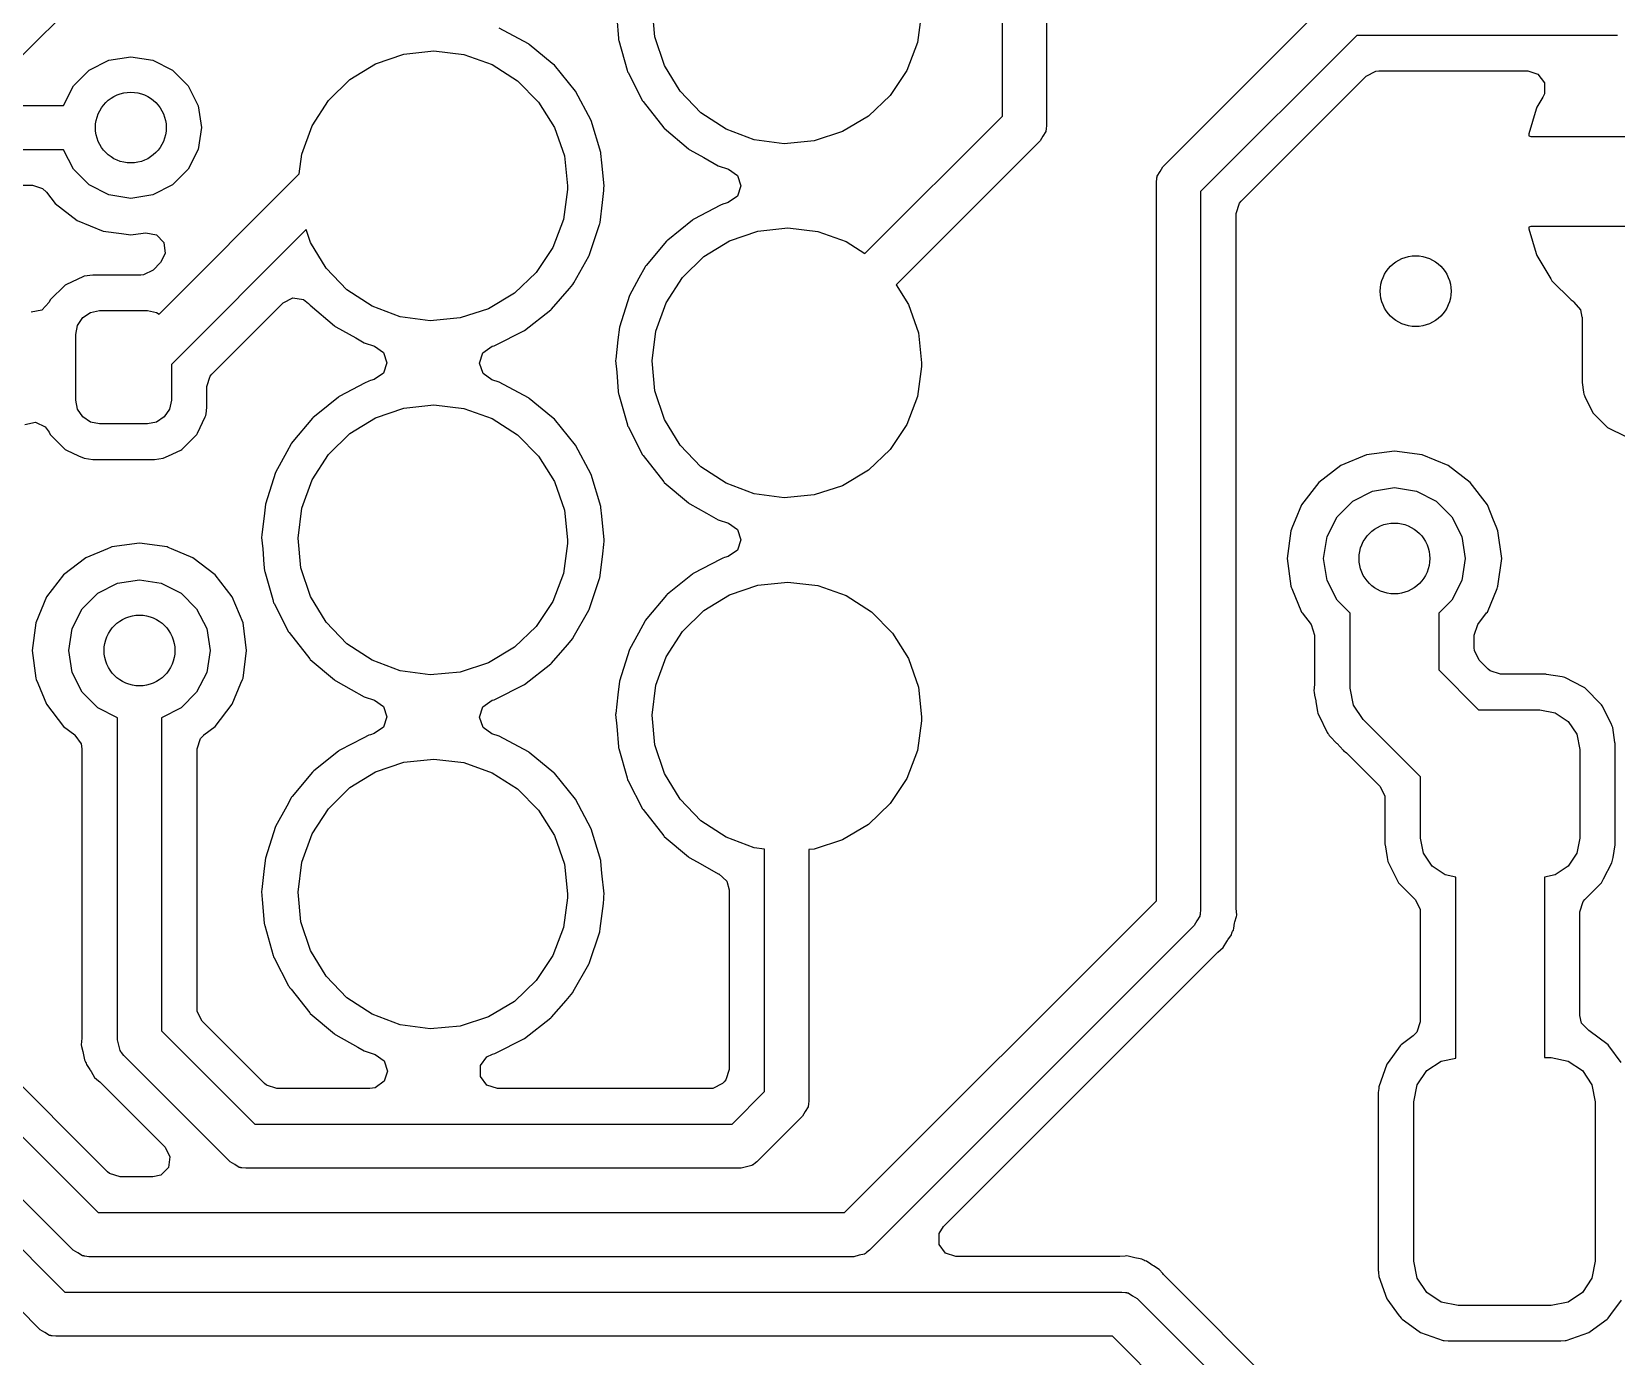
# Model space of a CAD drawing. Extents: x -27 to 355, y -108 to 35.
# Drawn here: x 321.99 to 330.94, y 18.01 to 25.5 of the extents above; entities that cross this region are included whole.
import ezdxf

# ---------------------------------------------------------------- set-up
doc = ezdxf.new("R2010")
doc.units = 0
doc.layers.add('BLACK', color=7, linetype='CONTINUOUS')

msp = doc.modelspace()

# ---------------------------------------------------------------- linework, layer by layer
at = {"layer": 'BLACK', "linetype": 'CONTINUOUS'}
for p, q in [((327.725, 28.4), (327.725, 24.9675)), ((327.475, 25.0193), (327.475, 28.3482)), ((322.889, 26.3126), (321.892, 25.3153)), ((325.512, 25.4666), (325.496, 25.6356)), ((328.381, 24.7333), (329.337, 25.6884)), ((324.798, 25.4268), (324.632, 25.5166)), ((325.296, 25.5745), (325.306, 25.4575)), ((327.019, 25.6037), (326.996, 25.4355)), ((324.802, 25.4237), (324.798, 25.4268)), ((325.306, 25.4575), (325.306, 25.4504)), ((325.306, 25.4504), (325.308, 25.4458)), ((325.308, 25.4458), (325.308, 25.4458)), ((325.308, 25.4458), (325.355, 25.279)), ((325.566, 25.3054), (325.512, 25.4666)), ((326.996, 25.4355), (326.935, 25.2767)), ((329.477, 25.475), (328.595, 24.5931)), ((330.95, 25.475), (329.477, 25.475)), ((322.427, 25.3345), (322.551, 25.3541)), ((322.551, 25.3541), (322.675, 25.3345)), ((323.933, 25.3145), (324.094, 25.3692)), ((324.094, 25.3692), (324.263, 25.387)), ((324.263, 25.387), (324.432, 25.3669)), ((324.432, 25.3669), (324.592, 25.3099)), ((324.932, 25.316), (324.802, 25.4237)), ((324.802, 25.4237), (324.802, 25.4237)), ((322.227, 25.1892), (322.316, 25.2777)), ((322.316, 25.2777), (322.427, 25.3345)), ((322.675, 25.3345), (322.786, 25.2777)), ((322.786, 25.2777), (322.875, 25.1892)), ((323.788, 25.2255), (323.933, 25.3145)), ((324.592, 25.3099), (324.735, 25.2189)), ((324.944, 25.3065), (324.932, 25.316)), ((325.063, 25.1602), (324.944, 25.3065)), ((325.355, 25.279), (325.358, 25.269)), ((325.358, 25.269), (325.36, 25.2647)), ((325.36, 25.2647), (325.442, 25.1054)), ((325.654, 25.1601), (325.566, 25.3054)), ((326.935, 25.2767), (326.841, 25.1352)), ((329.531, 25.2455), (329.585, 25.2733)), ((329.585, 25.2733), (329.601, 25.2745)), ((329.601, 25.2745), (330.443, 25.2745)), ((330.443, 25.2745), (330.501, 25.2556)), ((330.501, 25.2556), (330.537, 25.2061)), ((322.171, 25.0791), (322.227, 25.1892)), ((322.875, 25.1892), (322.931, 25.0777)), ((323.667, 25.1066), (323.788, 25.2255)), ((324.735, 25.2189), (324.855, 25.0983)), ((325.152, 24.9936), (325.063, 25.1602)), ((325.772, 25.0379), (325.654, 25.1601)), ((328.824, 24.5391), (329.531, 25.2455)), ((330.537, 25.2061), (330.537, 25.1449)), ((314.462, 25.0791), (322.171, 25.0791)), ((322.931, 25.0777), (322.951, 24.9541)), ((323.575, 24.9638), (323.667, 25.1066)), ((324.855, 25.0983), (324.945, 24.9542)), ((325.442, 25.1054), (325.442, 25.1054)), ((325.442, 25.1054), (325.445, 25.1011)), ((325.445, 25.1011), (325.562, 24.9532)), ((326.841, 25.1352), (326.718, 25.018)), ((330.494, 25.0688), (330.49, 25.0574)), ((330.528, 25.1251), (330.494, 25.0688)), ((330.537, 25.1449), (330.528, 25.1251)), ((325.206, 24.8129), (325.152, 24.9936)), ((325.914, 24.9448), (325.772, 25.0379)), ((326.718, 25.018), (326.572, 24.9311)), ((326.698, 24.2423), (327.475, 25.0193)), ((330.49, 25.0574), (330.449, 24.9191)), ((322.951, 24.9541), (322.931, 24.8305)), ((323.517, 24.8042), (323.575, 24.9638)), ((324.945, 24.9542), (325.001, 24.7938)), ((325.562, 24.9532), (325.565, 24.95)), ((325.565, 24.95), (325.565, 24.95)), ((325.565, 24.95), (325.702, 24.834)), ((326.073, 24.8856), (325.914, 24.9448)), ((326.572, 24.9311), (326.411, 24.8786)), ((327.703, 24.9061), (327.688, 24.8791)), ((327.72, 24.932), (327.703, 24.9061)), ((327.721, 24.9384), (327.72, 24.932)), ((327.722, 24.9409), (327.721, 24.9384)), ((327.725, 24.9675), (327.722, 24.9455)), ((327.722, 24.9455), (327.722, 24.9409)), ((330.449, 24.9191), (330.45, 24.9071)), ((330.45, 24.9071), (330.46, 24.904)), ((330.46, 24.904), (330.993, 24.904)), ((322.171, 24.8291), (314.41, 24.8291)), ((322.227, 24.719), (322.171, 24.8291)), ((322.931, 24.8305), (322.875, 24.719)), ((323.503, 24.692), (323.517, 24.8042)), ((325.207, 24.808), (325.206, 24.8129)), ((325.212, 24.7559), (325.207, 24.808)), ((325.207, 24.808), (325.207, 24.808)), ((325.702, 24.834), (325.702, 24.834)), ((325.702, 24.834), (325.706, 24.8308)), ((325.706, 24.8308), (325.71, 24.8285)), ((325.71, 24.8285), (325.71, 24.8285)), ((325.71, 24.8285), (325.788, 24.7846)), ((326.242, 24.8632), (326.073, 24.8856)), ((326.411, 24.8786), (326.242, 24.8632)), ((327.688, 24.8791), (326.875, 24.0657)), ((322.316, 24.6305), (322.227, 24.719)), ((322.875, 24.719), (322.786, 24.6305)), ((325.001, 24.7938), (325.019, 24.625)), ((325.225, 24.625), (325.212, 24.7559)), ((325.788, 24.7846), (325.87, 24.7387)), ((325.87, 24.7387), (325.928, 24.7199)), ((325.928, 24.7199), (325.978, 24.6839)), ((328.367, 24.7063), (328.381, 24.7333)), ((314.429, 24.6286), (321.995, 24.6286)), ((321.995, 24.6286), (322.053, 24.6097)), ((322.427, 24.5737), (322.316, 24.6305)), ((322.786, 24.6305), (322.675, 24.5737)), ((322.711, 23.9002), (323.503, 24.692)), ((325.019, 24.625), (325.019, 24.6037)), ((325.224, 24.6115), (325.225, 24.625)), ((325.978, 24.6839), (325.997, 24.6257)), ((325.997, 24.6257), (325.978, 24.5675)), ((328.345, 24.6449), (328.348, 24.6669)), ((328.345, 20.5859), (328.345, 24.6449)), ((328.348, 24.6715), (328.349, 24.674)), ((328.348, 24.6669), (328.348, 24.6715)), ((328.349, 24.674), (328.35, 24.6804)), ((328.35, 24.6804), (328.367, 24.7063)), ((322.053, 24.6097), (322.074, 24.5899)), ((322.074, 24.5899), (322.123, 24.5258)), ((322.551, 24.5541), (322.427, 24.5737)), ((322.675, 24.5737), (322.551, 24.5541)), ((325.019, 24.6037), (324.996, 24.4355)), ((325.202, 24.4182), (325.216, 24.531)), ((325.216, 24.531), (325.224, 24.598)), ((325.224, 24.6038), (325.224, 24.6115)), ((325.224, 24.598), (325.224, 24.6038)), ((325.926, 24.5307), (325.914, 24.5272)), ((325.978, 24.5675), (325.926, 24.5307)), ((328.595, 24.5931), (328.595, 20.5342)), ((328.814, 24.5272), (328.824, 24.5391)), ((322.123, 24.5258), (322.248, 24.4296)), ((325.883, 24.5155), (325.732, 24.4365)), ((325.895, 24.5217), (325.883, 24.5155)), ((325.914, 24.5272), (325.895, 24.5217)), ((328.795, 24.469), (328.814, 24.5272)), ((328.795, 20.5527), (328.795, 24.469)), ((322.248, 24.4296), (322.394, 24.3691)), ((322.394, 24.3691), (322.498, 24.3553)), ((322.498, 24.3553), (322.538, 24.3501)), ((322.564, 24.3501), (322.636, 24.3596)), ((322.636, 24.3596), (322.696, 24.3484)), ((323.542, 24.3775), (322.78, 23.6157)), ((323.566, 24.3054), (323.542, 24.3775)), ((324.996, 24.4355), (324.935, 24.2767)), ((325.143, 24.2372), (325.199, 24.4061)), ((325.199, 24.4061), (325.201, 24.4107)), ((325.199, 24.4061), (325.199, 24.4061)), ((325.201, 24.4107), (325.202, 24.4182)), ((325.724, 24.4312), (325.585, 24.319)), ((325.728, 24.4343), (325.724, 24.4312)), ((325.724, 24.4312), (325.724, 24.4312)), ((325.732, 24.4365), (325.728, 24.4343)), ((325.732, 24.4365), (325.732, 24.4365)), ((325.933, 24.3145), (326.094, 24.3692)), ((326.094, 24.3692), (326.263, 24.387)), ((326.263, 24.387), (326.432, 24.3669)), ((326.432, 24.3669), (326.592, 24.3099)), ((330.461, 24.396), (330.449, 24.3923)), ((330.449, 24.3923), (330.449, 24.3817)), ((330.449, 24.3817), (330.49, 24.2426)), ((330.993, 24.396), (330.461, 24.396)), ((322.538, 24.3501), (322.551, 24.3484)), ((322.551, 24.3484), (322.564, 24.3501)), ((322.696, 24.3484), (322.738, 24.3041)), ((322.738, 24.3041), (322.746, 24.2434)), ((323.654, 24.1601), (323.566, 24.3054)), ((324.935, 24.2767), (324.841, 24.1352)), ((325.578, 24.3123), (325.463, 24.1751)), ((325.581, 24.316), (325.578, 24.3123)), ((325.578, 24.3123), (325.578, 24.3123)), ((325.585, 24.319), (325.581, 24.316)), ((325.788, 24.2255), (325.933, 24.3145)), ((326.592, 24.3099), (326.698, 24.2423)), ((322.719, 24.1914), (322.677, 24.1495)), ((322.746, 24.2434), (322.719, 24.1914)), ((325.054, 24.0777), (325.139, 24.2274)), ((325.139, 24.2274), (325.141, 24.2316)), ((325.139, 24.2274), (325.139, 24.2274)), ((325.141, 24.2316), (325.143, 24.2372)), ((325.463, 24.1751), (325.459, 24.1714)), ((325.667, 24.1066), (325.788, 24.2255)), ((330.49, 24.2426), (330.494, 24.2312)), ((330.494, 24.2312), (330.573, 24.0989)), ((322.28, 24.1109), (322.187, 24.0677)), ((322.287, 24.1141), (322.28, 24.1109)), ((322.28, 24.1109), (322.28, 24.1109)), ((322.336, 24.1205), (322.287, 24.1141)), ((322.607, 24.1205), (322.336, 24.1205)), ((322.622, 24.1217), (322.607, 24.1205)), ((322.677, 24.1495), (322.622, 24.1217)), ((323.772, 24.0379), (323.654, 24.1601)), ((324.841, 24.1352), (324.718, 24.018)), ((325.422, 24.1039), (325.369, 24.006)), ((325.457, 24.1672), (325.422, 24.1039)), ((325.459, 24.1714), (325.457, 24.1672)), ((325.457, 24.1672), (325.457, 24.1672)), ((325.575, 23.9638), (325.667, 24.1066)), ((330.573, 24.0989), (330.58, 24.0891)), ((330.58, 24.0891), (330.689, 23.9803)), ((322.18, 24.0641), (322.096, 23.9804)), ((322.187, 24.0677), (322.18, 24.0641)), ((322.187, 24.0677), (322.187, 24.0677)), ((323.914, 23.9448), (323.772, 24.0379)), ((324.718, 24.018), (324.572, 23.9311)), ((324.928, 23.9283), (325.029, 24.0457)), ((325.029, 24.0457), (325.048, 24.0675)), ((325.048, 24.0675), (325.054, 24.0777)), ((325.369, 24.006), (325.311, 23.8261)), ((326.875, 24.0657), (326.945, 23.9542)), ((322.048, 23.9223), (321.988, 23.9107)), ((322.09, 23.9671), (322.048, 23.9223)), ((322.096, 23.9804), (322.09, 23.9671)), ((322.28, 23.8805), (322.323, 23.9097)), ((322.323, 23.9097), (322.375, 23.92)), ((322.375, 23.92), (322.645, 23.92)), ((322.645, 23.92), (322.697, 23.9097)), ((322.697, 23.9097), (322.711, 23.9002)), ((323.009, 23.5617), (323.412, 23.9643)), ((323.412, 23.9643), (323.467, 23.9921)), ((323.467, 23.9921), (323.527, 23.9825)), ((323.527, 23.9825), (323.555, 23.9598)), ((323.555, 23.9598), (323.555, 23.9604)), ((323.555, 23.9604), (323.559, 23.957)), ((323.559, 23.957), (323.562, 23.9532)), ((323.562, 23.9532), (323.565, 23.95)), ((323.565, 23.95), (323.565, 23.95)), ((323.565, 23.95), (323.702, 23.834)), ((324.073, 23.8856), (323.914, 23.9448)), ((324.572, 23.9311), (324.411, 23.8786)), ((324.776, 23.8084), (324.924, 23.9246)), ((324.924, 23.9246), (324.928, 23.9283)), ((324.928, 23.9283), (324.928, 23.9283)), ((325.517, 23.8042), (325.575, 23.9638)), ((326.945, 23.9542), (327.001, 23.7938)), ((330.689, 23.9803), (330.699, 23.9728)), ((330.699, 23.9728), (330.701, 23.9714)), ((330.701, 23.9714), (330.702, 23.9701)), ((330.702, 23.9701), (330.704, 23.969)), ((330.704, 23.969), (330.704, 23.9687)), ((330.704, 23.9687), (330.742, 23.9255)), ((330.742, 23.9255), (330.749, 23.8832)), ((322.24, 23.785), (322.25, 23.8367)), ((322.25, 23.8367), (322.28, 23.8805)), ((323.702, 23.834), (323.702, 23.834)), ((323.702, 23.834), (323.706, 23.8308)), ((323.706, 23.8308), (323.71, 23.8285)), ((323.71, 23.8285), (323.71, 23.8285)), ((323.71, 23.8285), (323.822, 23.7655)), ((324.242, 23.8632), (324.073, 23.8856)), ((324.411, 23.8786), (324.242, 23.8632)), ((325.311, 23.8261), (325.303, 23.7548)), ((330.749, 23.8832), (330.75, 23.8832)), ((330.75, 23.8832), (330.75, 23.5168)), ((322.24, 23.415), (322.24, 23.785)), ((323.822, 23.7655), (323.87, 23.7387)), ((323.87, 23.7387), (323.928, 23.7199)), ((324.607, 23.7233), (324.776, 23.8084)), ((325.303, 23.7548), (325.291, 23.645)), ((325.496, 23.6356), (325.517, 23.8042)), ((327.001, 23.7938), (327.019, 23.625)), ((323.928, 23.7199), (323.978, 23.6839)), ((323.978, 23.6839), (323.997, 23.6257)), ((324.521, 23.6227), (324.539, 23.6811)), ((324.539, 23.6811), (324.593, 23.7194)), ((324.593, 23.7194), (324.603, 23.722)), ((324.603, 23.722), (324.607, 23.7233)), ((325.291, 23.645), (325.29, 23.6385)), ((325.29, 23.6385), (325.296, 23.5724)), ((325.512, 23.4666), (325.496, 23.6356)), ((322.78, 23.6157), (322.78, 23.415)), ((322.981, 23.4917), (322.999, 23.5499)), ((322.999, 23.5499), (323.009, 23.5617)), ((323.978, 23.5675), (323.926, 23.5307)), ((323.997, 23.6257), (323.978, 23.5675)), ((324.541, 23.5647), (324.521, 23.6227)), ((324.591, 23.5295), (324.541, 23.5647)), ((325.296, 23.5724), (325.305, 23.4639)), ((327.019, 23.6037), (326.996, 23.4355)), ((327.019, 23.625), (327.019, 23.6037)), ((322.981, 23.3757), (322.981, 23.4917)), ((323.872, 23.5095), (323.732, 23.4365)), ((323.895, 23.5217), (323.872, 23.5095)), ((323.906, 23.525), (323.895, 23.5217)), ((323.926, 23.5307), (323.906, 23.525)), ((324.632, 23.5166), (324.591, 23.5295)), ((324.798, 23.4268), (324.632, 23.5166)), ((325.305, 23.4639), (325.306, 23.4504)), ((325.566, 23.3054), (325.512, 23.4666)), ((330.75, 23.5168), (330.75, 23.5132)), ((330.75, 23.5132), (330.75, 23.5132)), ((330.75, 23.5132), (330.758, 23.4602)), ((330.758, 23.4602), (330.76, 23.4479)), ((322.25, 23.3633), (322.24, 23.415)), ((322.78, 23.415), (322.77, 23.3633)), ((322.976, 23.3379), (322.98, 23.3725)), ((322.98, 23.3725), (322.981, 23.3757)), ((323.724, 23.4312), (323.607, 23.3373)), ((323.728, 23.4343), (323.724, 23.4312)), ((323.724, 23.4312), (323.724, 23.4312)), ((323.732, 23.4365), (323.728, 23.4343)), ((323.732, 23.4365), (323.732, 23.4365)), ((323.933, 23.3145), (324.094, 23.3692)), ((324.094, 23.3692), (324.263, 23.387)), ((324.263, 23.387), (324.432, 23.3669)), ((324.432, 23.3669), (324.592, 23.3099)), ((324.802, 23.4237), (324.798, 23.4268)), ((324.928, 23.3196), (324.802, 23.4237)), ((324.802, 23.4237), (324.802, 23.4237)), ((325.306, 23.4504), (325.308, 23.4458)), ((325.308, 23.4458), (325.308, 23.4458)), ((325.308, 23.4458), (325.357, 23.275)), ((326.996, 23.4355), (326.935, 23.2767)), ((330.76, 23.4479), (330.763, 23.441)), ((330.763, 23.441), (330.763, 23.441)), ((330.763, 23.441), (330.766, 23.4343)), ((330.766, 23.4343), (330.811, 23.3431)), ((321.952, 23.2777), (322.012, 23.2893)), ((322.012, 23.2893), (322.068, 23.2635)), ((322.28, 23.3195), (322.25, 23.3633)), ((322.323, 23.2903), (322.28, 23.3195)), ((322.375, 23.28), (322.323, 23.2903)), ((322.645, 23.28), (322.375, 23.28)), ((322.697, 23.2903), (322.645, 23.28)), ((322.74, 23.3195), (322.697, 23.2903)), ((322.77, 23.3633), (322.74, 23.3195)), ((322.928, 23.2275), (322.971, 23.32)), ((322.971, 23.32), (322.974, 23.3268)), ((322.971, 23.32), (322.971, 23.32)), ((322.974, 23.3268), (322.976, 23.3379)), ((323.578, 23.3123), (323.467, 23.1806)), ((323.581, 23.316), (323.578, 23.3123)), ((323.578, 23.3123), (323.578, 23.3123)), ((323.607, 23.3373), (323.581, 23.316)), ((323.788, 23.2255), (323.933, 23.3145)), ((324.592, 23.3099), (324.735, 23.2189)), ((324.944, 23.3065), (324.928, 23.3196)), ((325.063, 23.1602), (324.944, 23.3065)), ((325.654, 23.1601), (325.566, 23.3054)), ((326.935, 23.2767), (326.841, 23.1352)), ((330.811, 23.3431), (330.817, 23.3374)), ((330.817, 23.3374), (330.834, 23.3199)), ((330.834, 23.3199), (330.894, 23.2607)), ((322.068, 23.2635), (322.09, 23.2329)), ((322.09, 23.2329), (322.096, 23.2196)), ((322.096, 23.2196), (322.18, 23.1359)), ((322.84, 23.1359), (322.924, 23.2196)), ((322.924, 23.2196), (322.928, 23.2275)), ((323.667, 23.1066), (323.788, 23.2255)), ((324.735, 23.2189), (324.855, 23.0983)), ((325.357, 23.275), (325.358, 23.269)), ((325.358, 23.269), (325.36, 23.2647)), ((325.36, 23.2647), (325.442, 23.1054)), ((330.894, 23.2607), (330.998, 23.2095)), ((322.18, 23.1359), (322.187, 23.1323)), ((322.187, 23.1323), (322.187, 23.1323)), ((322.187, 23.1323), (322.256, 23.1005)), ((322.256, 23.1005), (322.287, 23.0859)), ((322.733, 23.0859), (322.764, 23.1005)), ((322.764, 23.1005), (322.833, 23.1323)), ((322.833, 23.1323), (322.84, 23.1359)), ((322.833, 23.1323), (322.833, 23.1323)), ((323.432, 23.1215), (323.369, 23.006)), ((323.457, 23.1672), (323.432, 23.1215)), ((323.459, 23.1714), (323.457, 23.1672)), ((323.457, 23.1672), (323.457, 23.1672)), ((323.467, 23.1806), (323.459, 23.1714)), ((323.575, 22.9638), (323.667, 23.1066)), ((324.855, 23.0983), (324.945, 22.9542)), ((325.152, 22.9936), (325.063, 23.1602)), ((325.442, 23.1054), (325.442, 23.1054)), ((325.442, 23.1054), (325.445, 23.1011)), ((325.445, 23.1011), (325.562, 22.9532)), ((325.772, 23.0379), (325.654, 23.1601)), ((326.841, 23.1352), (326.718, 23.018)), ((329.533, 23.105), (329.387, 23.0445)), ((329.69, 23.1257), (329.533, 23.105)), ((329.847, 23.105), (329.69, 23.1257)), ((329.993, 23.0445), (329.847, 23.105)), ((322.287, 23.0859), (322.336, 23.0795)), ((322.336, 23.0795), (322.684, 23.0795)), ((322.684, 23.0795), (322.733, 23.0859)), ((325.914, 22.9448), (325.772, 23.0379)), ((326.718, 23.018), (326.572, 22.9311)), ((329.387, 23.0445), (329.262, 22.9483)), ((330.118, 22.9483), (329.993, 23.0445)), ((323.369, 23.006), (323.311, 22.8261)), ((323.517, 22.8042), (323.575, 22.9638)), ((324.945, 22.9542), (325.001, 22.7938)), ((325.206, 22.8129), (325.152, 22.9936)), ((325.562, 22.9532), (325.565, 22.95)), ((325.565, 22.95), (325.565, 22.95)), ((325.565, 22.95), (325.702, 22.834)), ((326.073, 22.8856), (325.914, 22.9448)), ((326.572, 22.9311), (326.411, 22.8786)), ((329.262, 22.9483), (329.165, 22.8228)), ((329.566, 22.9004), (329.69, 22.92)), ((329.69, 22.92), (329.814, 22.9004)), ((330.215, 22.8228), (330.118, 22.9483)), ((325.702, 22.834), (325.702, 22.834)), ((325.702, 22.834), (325.706, 22.8308)), ((325.706, 22.8308), (325.71, 22.8285)), ((326.242, 22.8632), (326.073, 22.8856)), ((326.411, 22.8786), (326.242, 22.8632)), ((329.366, 22.7551), (329.455, 22.8436)), ((329.455, 22.8436), (329.566, 22.9004)), ((329.814, 22.9004), (329.925, 22.8436)), ((329.925, 22.8436), (330.014, 22.7551)), ((323.306, 22.7763), (323.292, 22.6526)), ((323.311, 22.8261), (323.306, 22.7763)), ((323.496, 22.6356), (323.517, 22.8042)), ((325.001, 22.7938), (325.019, 22.625)), ((325.207, 22.808), (325.206, 22.8129)), ((325.212, 22.7582), (325.207, 22.808)), ((325.207, 22.808), (325.207, 22.808)), ((325.225, 22.625), (325.212, 22.7582)), ((325.71, 22.8285), (325.71, 22.8285)), ((325.71, 22.8285), (325.803, 22.7763)), ((325.803, 22.7763), (325.87, 22.7387)), ((329.165, 22.8228), (329.13, 22.7372)), ((329.31, 22.6436), (329.366, 22.7551)), ((330.014, 22.7551), (330.07, 22.6436)), ((330.25, 22.7372), (330.215, 22.8228)), ((323.292, 22.6526), (323.29, 22.6385)), ((325.87, 22.7387), (325.928, 22.7199)), ((325.928, 22.7199), (325.978, 22.6839)), ((325.978, 22.6839), (325.997, 22.6257)), ((329.105, 22.6768), (329.084, 22.52)), ((329.115, 22.7011), (329.105, 22.6768)), ((329.13, 22.7372), (329.115, 22.7011)), ((330.265, 22.7011), (330.25, 22.7372)), ((330.275, 22.6768), (330.265, 22.7011)), ((330.296, 22.52), (330.275, 22.6768)), ((322.419, 22.5753), (322.297, 22.5245)), ((322.437, 22.5826), (322.419, 22.5753)), ((322.443, 22.585), (322.437, 22.5826)), ((322.6, 22.6057), (322.443, 22.585)), ((322.756, 22.585), (322.6, 22.6057)), ((322.762, 22.5826), (322.756, 22.585)), ((322.78, 22.5753), (322.762, 22.5826)), ((322.902, 22.5245), (322.78, 22.5753)), ((323.29, 22.6385), (323.296, 22.5743)), ((323.296, 22.5743), (323.303, 22.4862)), ((323.512, 22.4666), (323.496, 22.6356)), ((325.019, 22.6037), (324.996, 22.4355)), ((325.019, 22.625), (325.019, 22.6037)), ((325.218, 22.5468), (325.224, 22.598)), ((325.224, 22.6035), (325.225, 22.6148)), ((325.224, 22.598), (325.224, 22.6035)), ((325.225, 22.6148), (325.225, 22.625)), ((325.978, 22.5675), (325.926, 22.5307)), ((325.997, 22.6257), (325.978, 22.5675)), ((329.29, 22.52), (329.31, 22.6436)), ((330.07, 22.6436), (330.09, 22.52)), ((322.297, 22.5245), (322.171, 22.4283)), ((323.028, 22.4283), (322.902, 22.5245)), ((323.303, 22.4862), (323.306, 22.4504)), ((325.202, 22.423), (325.218, 22.5468)), ((325.88, 22.5136), (325.732, 22.4365)), ((325.895, 22.5217), (325.88, 22.5136)), ((325.906, 22.525), (325.895, 22.5217)), ((325.926, 22.5307), (325.906, 22.525)), ((329.084, 22.52), (329.105, 22.3632)), ((329.31, 22.3964), (329.29, 22.52)), ((330.09, 22.52), (330.07, 22.3964)), ((330.275, 22.3632), (330.296, 22.52)), ((322.171, 22.4283), (322.075, 22.3028)), ((322.476, 22.3804), (322.6, 22.4)), ((322.6, 22.4), (322.723, 22.3804)), ((323.124, 22.3028), (323.028, 22.4283)), ((323.306, 22.4504), (323.308, 22.4458)), ((323.308, 22.4458), (323.308, 22.4458)), ((323.308, 22.4458), (323.353, 22.2887)), ((323.566, 22.3054), (323.512, 22.4666)), ((324.996, 22.4355), (324.935, 22.2767)), ((325.145, 22.2425), (325.199, 22.4061)), ((325.199, 22.4061), (325.201, 22.4107)), ((325.199, 22.4061), (325.199, 22.4061)), ((325.201, 22.4107), (325.202, 22.423)), ((325.724, 22.4312), (325.593, 22.3255)), ((325.728, 22.4343), (325.724, 22.4312)), ((325.724, 22.4312), (325.724, 22.4312)), ((325.732, 22.4365), (325.728, 22.4343)), ((325.732, 22.4365), (325.732, 22.4365)), ((326.094, 22.3692), (326.263, 22.387)), ((326.263, 22.387), (326.432, 22.3669)), ((329.366, 22.2849), (329.31, 22.3964)), ((330.07, 22.3964), (330.014, 22.2849)), ((322.075, 22.3028), (322.014, 22.1568)), ((322.276, 22.2351), (322.364, 22.3236)), ((322.364, 22.3236), (322.476, 22.3804)), ((322.723, 22.3804), (322.835, 22.3236)), ((322.835, 22.3236), (322.923, 22.2351)), ((323.185, 22.1568), (323.124, 22.3028)), ((323.654, 22.1601), (323.566, 22.3054)), ((325.578, 22.3123), (325.467, 22.1801)), ((325.581, 22.316), (325.578, 22.3123)), ((325.578, 22.3123), (325.578, 22.3123)), ((325.593, 22.3255), (325.581, 22.316)), ((325.788, 22.2255), (325.933, 22.3145)), ((325.933, 22.3145), (326.094, 22.3692)), ((326.432, 22.3669), (326.592, 22.3099)), ((326.592, 22.3099), (326.735, 22.2189)), ((329.105, 22.3632), (329.107, 22.3572)), ((329.107, 22.3572), (329.11, 22.3506)), ((329.11, 22.3506), (329.165, 22.2172)), ((330.215, 22.2172), (330.27, 22.3506)), ((330.27, 22.3506), (330.273, 22.3572)), ((330.273, 22.3572), (330.275, 22.3632)), ((322.219, 22.1236), (322.276, 22.2351)), ((322.923, 22.2351), (322.98, 22.1236)), ((323.353, 22.2887), (323.358, 22.269)), ((323.358, 22.269), (323.36, 22.2647)), ((323.36, 22.2647), (323.442, 22.1054)), ((324.935, 22.2767), (324.841, 22.1352)), ((325.051, 22.0736), (325.139, 22.2274)), ((325.139, 22.2274), (325.141, 22.2316)), ((325.139, 22.2274), (325.139, 22.2274)), ((325.141, 22.2316), (325.145, 22.2425)), ((325.667, 22.1066), (325.788, 22.2255)), ((326.735, 22.2189), (326.855, 22.0983)), ((329.165, 22.2172), (329.169, 22.212)), ((329.169, 22.212), (329.219, 22.1473)), ((329.44, 22.2113), (329.366, 22.2849)), ((329.44, 21.7872), (329.44, 22.2113)), ((330.014, 22.2849), (329.94, 22.2113)), ((329.94, 22.2113), (329.94, 21.8908)), ((330.161, 22.1473), (330.211, 22.212)), ((330.211, 22.212), (330.215, 22.2172)), ((322.014, 22.1568), (321.994, 22)), ((322.2, 22), (322.219, 22.1236)), ((322.98, 22.1236), (323, 22)), ((323.205, 22), (323.185, 22.1568)), ((323.772, 22.0379), (323.654, 22.1601)), ((324.841, 22.1352), (324.718, 22.018)), ((325.457, 22.1672), (325.419, 22.0977)), ((325.459, 22.1714), (325.457, 22.1672)), ((325.457, 22.1672), (325.457, 22.1672)), ((325.467, 22.1801), (325.459, 22.1714)), ((329.219, 22.1473), (329.239, 22.0871)), ((330.14, 22.0871), (330.161, 22.1473)), ((323.442, 22.1054), (323.442, 22.1054)), ((323.442, 22.1054), (323.445, 22.1011)), ((323.445, 22.1011), (323.562, 21.9532)), ((323.914, 21.9448), (323.772, 22.0379)), ((324.928, 21.9283), (325.018, 22.0328)), ((325.018, 22.0328), (325.048, 22.0675)), ((325.048, 22.0675), (325.051, 22.0736)), ((325.419, 22.0977), (325.369, 22.006)), ((325.575, 21.9638), (325.667, 22.1066)), ((326.855, 22.0983), (326.945, 21.9542)), ((329.239, 22.0871), (329.239, 21.8198)), ((330.14, 22.0148), (330.14, 22.0871)), ((321.994, 22), (322.014, 21.8432)), ((322.219, 21.8764), (322.2, 22)), ((323, 22), (322.98, 21.8764)), ((323.185, 21.8432), (323.205, 22)), ((323.562, 21.9532), (323.565, 21.95)), ((323.565, 21.95), (323.565, 21.95)), ((323.565, 21.95), (323.702, 21.834)), ((324.073, 21.8856), (323.914, 21.9448)), ((324.718, 22.018), (324.572, 21.9311)), ((325.369, 22.006), (325.311, 21.8261)), ((325.517, 21.8042), (325.575, 21.9638)), ((326.945, 21.9542), (327.001, 21.7938)), ((330.142, 21.9993), (330.14, 22.0148)), ((330.169, 21.9448), (330.142, 21.9993)), ((330.219, 21.895), (330.169, 21.9448)), ((322.276, 21.7649), (322.219, 21.8764)), ((322.98, 21.8764), (322.923, 21.7649)), ((324.242, 21.8632), (324.073, 21.8856)), ((324.411, 21.8786), (324.242, 21.8632)), ((324.572, 21.9311), (324.411, 21.8786)), ((324.776, 21.8084), (324.924, 21.9246)), ((324.924, 21.9246), (324.928, 21.9283)), ((324.928, 21.9283), (324.928, 21.9283)), ((329.94, 21.8908), (330.165, 21.6655)), ((330.231, 21.8849), (330.219, 21.895)), ((330.289, 21.866), (330.231, 21.8849)), ((330.545, 21.866), (330.289, 21.866)), ((330.549, 21.8654), (330.545, 21.866)), ((330.637, 21.8514), (330.549, 21.8654)), ((330.549, 21.8654), (330.549, 21.8654)), ((330.645, 21.8502), (330.637, 21.8514)), ((330.637, 21.8514), (330.637, 21.8514)), ((330.652, 21.8467), (330.645, 21.8502)), ((330.758, 21.7926), (330.652, 21.8467)), ((330.652, 21.8467), (330.652, 21.8467)), ((322.014, 21.8432), (322.017, 21.8372)), ((322.017, 21.8372), (322.026, 21.815)), ((322.026, 21.815), (322.075, 21.6972)), ((322.364, 21.6764), (322.276, 21.7649)), ((322.923, 21.7649), (322.835, 21.6764)), ((323.124, 21.6972), (323.173, 21.815)), ((323.173, 21.815), (323.182, 21.8372)), ((323.182, 21.8372), (323.185, 21.8432)), ((323.702, 21.834), (323.702, 21.834)), ((323.702, 21.834), (323.706, 21.8308)), ((323.706, 21.8308), (323.71, 21.8285)), ((323.71, 21.8285), (323.71, 21.8285)), ((323.71, 21.8285), (323.796, 21.7802)), ((323.796, 21.7802), (323.87, 21.7387)), ((324.607, 21.7233), (324.776, 21.8084)), ((325.311, 21.8261), (325.303, 21.75)), ((325.496, 21.6356), (325.517, 21.8042)), ((327.001, 21.7938), (327.019, 21.625)), ((329.239, 21.8082), (329.235, 21.7729)), ((329.235, 21.7729), (329.236, 21.7656)), ((329.236, 21.7656), (329.236, 21.7656)), ((329.236, 21.7656), (329.239, 21.7483)), ((329.239, 21.8198), (329.239, 21.8082)), ((329.459, 21.6915), (329.44, 21.7872)), ((330.765, 21.789), (330.758, 21.7926)), ((330.758, 21.7926), (330.758, 21.7926)), ((330.86, 21.6937), (330.765, 21.789)), ((322.075, 21.6972), (322.171, 21.5717)), ((322.475, 21.6203), (322.364, 21.6764)), ((322.835, 21.6764), (322.725, 21.6203)), ((323.028, 21.5717), (323.124, 21.6972)), ((323.87, 21.7387), (323.928, 21.7199)), ((323.928, 21.7199), (323.978, 21.6839)), ((323.978, 21.6839), (323.997, 21.6257)), ((324.521, 21.6227), (324.539, 21.6811)), ((324.539, 21.6811), (324.593, 21.7194)), ((324.593, 21.7194), (324.603, 21.722)), ((324.603, 21.722), (324.607, 21.7233)), ((325.303, 21.75), (325.291, 21.6436)), ((329.239, 21.7483), (329.245, 21.716)), ((329.245, 21.716), (329.245, 21.7148)), ((329.245, 21.7148), (329.246, 21.7117)), ((329.246, 21.7117), (329.255, 21.6532)), ((329.513, 21.6104), (329.459, 21.6915)), ((330.165, 21.6655), (330.512, 21.6655)), ((330.512, 21.6655), (330.598, 21.6484)), ((330.864, 21.6868), (330.86, 21.6937)), ((330.914, 21.5876), (330.864, 21.6868)), ((330.864, 21.6868), (330.864, 21.6868)), ((322.475, 19.8005), (322.475, 21.6203)), ((322.725, 21.6203), (322.725, 19.8523)), ((323.997, 21.6257), (323.978, 21.5675)), ((324.541, 21.5647), (324.521, 21.6227)), ((325.291, 21.6436), (325.29, 21.6385)), ((325.29, 21.6385), (325.296, 21.5724)), ((325.512, 21.4666), (325.496, 21.6356)), ((327.019, 21.6037), (326.996, 21.4355)), ((327.019, 21.625), (327.019, 21.6037)), ((329.255, 21.6532), (329.258, 21.6467)), ((329.258, 21.6467), (329.259, 21.6396)), ((329.259, 21.6396), (329.281, 21.5967)), ((329.281, 21.5967), (329.286, 21.5872)), ((329.286, 21.5872), (329.288, 21.5844)), ((329.288, 21.5844), (329.31, 21.5378)), ((329.837, 21.287), (329.513, 21.6104)), ((330.598, 21.6484), (330.671, 21.5996)), ((330.671, 21.5996), (330.72, 21.5266)), ((330.921, 21.5736), (330.914, 21.5876)), ((322.171, 21.5717), (322.235, 21.5231)), ((322.235, 21.5231), (322.235, 21.5226)), ((322.235, 21.5226), (322.27, 21.4721)), ((322.925, 21.444), (322.944, 21.5022)), ((322.944, 21.5022), (322.964, 21.5226)), ((322.964, 21.5231), (323.028, 21.5717)), ((322.964, 21.5226), (322.964, 21.5231)), ((323.863, 21.505), (323.732, 21.4365)), ((323.895, 21.5217), (323.863, 21.505)), ((323.905, 21.5245), (323.895, 21.5217)), ((323.926, 21.5307), (323.905, 21.5245)), ((323.978, 21.5675), (323.926, 21.5307)), ((324.591, 21.5295), (324.541, 21.5647)), ((324.632, 21.5166), (324.591, 21.5295)), ((324.798, 21.4268), (324.632, 21.5166)), ((325.296, 21.5724), (325.306, 21.456)), ((329.31, 21.5378), (329.31, 21.5378)), ((329.31, 21.5378), (329.313, 21.5311)), ((329.313, 21.5311), (329.317, 21.5267)), ((329.317, 21.5267), (329.319, 21.5244)), ((329.319, 21.5244), (329.321, 21.5194)), ((329.321, 21.5194), (329.326, 21.5144)), ((329.326, 21.5144), (329.363, 21.4767)), ((330.72, 21.5266), (330.737, 21.4405)), ((330.923, 21.5659), (330.921, 21.5736)), ((330.936, 21.48), (330.923, 21.5659)), ((330.923, 21.5659), (330.923, 21.5659)), ((322.27, 21.4721), (322.274, 21.444)), ((322.274, 21.444), (322.274, 19.819)), ((322.925, 19.9763), (322.925, 21.444)), ((323.724, 21.4312), (323.585, 21.3196)), ((323.728, 21.4343), (323.724, 21.4312)), ((323.724, 21.4312), (323.724, 21.4312)), ((323.732, 21.4365), (323.728, 21.4343)), ((323.732, 21.4365), (323.732, 21.4365)), ((324.802, 21.4237), (324.798, 21.4268)), ((324.94, 21.3096), (324.802, 21.4237)), ((324.802, 21.4237), (324.802, 21.4237)), ((325.306, 21.456), (325.306, 21.4504)), ((325.306, 21.4504), (325.308, 21.4458)), ((325.308, 21.4458), (325.308, 21.4458)), ((325.308, 21.4458), (325.355, 21.2805)), ((325.566, 21.3054), (325.512, 21.4666)), ((326.996, 21.4355), (326.935, 21.2767)), ((329.363, 21.4767), (329.366, 21.4739)), ((329.366, 21.4739), (329.4, 21.4371)), ((329.4, 21.4371), (329.4, 21.4371)), ((329.4, 21.4371), (329.405, 21.4317)), ((329.405, 21.4317), (329.411, 21.4281)), ((329.411, 21.4281), (329.419, 21.4216)), ((329.419, 21.4216), (329.607, 21.2329)), ((330.737, 21.4405), (330.737, 20.9405)), ((330.937, 21.474), (330.936, 21.48)), ((330.937, 20.907), (330.937, 21.474)), ((323.578, 21.3123), (323.463, 21.1751)), ((323.581, 21.316), (323.578, 21.3123)), ((323.578, 21.3123), (323.578, 21.3123)), ((323.585, 21.3196), (323.581, 21.316)), ((323.788, 21.2255), (323.933, 21.3145)), ((323.933, 21.3145), (324.094, 21.3692)), ((324.094, 21.3692), (324.263, 21.387)), ((324.263, 21.387), (324.432, 21.3669)), ((324.432, 21.3669), (324.592, 21.3099)), ((324.592, 21.3099), (324.735, 21.2189)), ((324.944, 21.3065), (324.94, 21.3096)), ((323.667, 21.1066), (323.788, 21.2255)), ((324.735, 21.2189), (324.855, 21.0983)), ((325.063, 21.1602), (324.944, 21.3065)), ((325.355, 21.2805), (325.358, 21.269)), ((325.358, 21.269), (325.36, 21.2647)), ((325.36, 21.2647), (325.442, 21.1054)), ((325.654, 21.1601), (325.566, 21.3054)), ((326.935, 21.2767), (326.841, 21.1352)), ((329.607, 21.2329), (329.635, 21.1784)), ((329.837, 20.9405), (329.837, 21.287)), ((323.457, 21.1672), (323.432, 21.1211)), ((323.459, 21.1714), (323.457, 21.1672)), ((323.457, 21.1672), (323.457, 21.1672)), ((323.463, 21.1751), (323.459, 21.1714)), ((325.152, 20.9936), (325.063, 21.1602)), ((325.772, 21.0379), (325.654, 21.1601)), ((326.841, 21.1352), (326.718, 21.018)), ((329.635, 21.1784), (329.636, 21.1629)), ((329.636, 21.1629), (329.636, 20.907)), ((323.432, 21.1211), (323.369, 21.006)), ((323.575, 20.9638), (323.667, 21.1066)), ((324.855, 21.0983), (324.945, 20.9542)), ((325.442, 21.1054), (325.442, 21.1054)), ((325.442, 21.1054), (325.445, 21.1011)), ((325.445, 21.1011), (325.562, 20.9532)), ((323.369, 21.006), (323.311, 20.8261)), ((323.517, 20.8042), (323.575, 20.9638)), ((324.945, 20.9542), (325.001, 20.7938)), ((325.206, 20.8129), (325.152, 20.9936)), ((325.562, 20.9532), (325.565, 20.95)), ((325.565, 20.95), (325.565, 20.95)), ((325.565, 20.95), (325.702, 20.834)), ((325.914, 20.9448), (325.772, 21.0379)), ((326.718, 21.018), (326.572, 20.9311)), ((326.073, 20.8856), (325.914, 20.9448)), ((326.132, 20.8777), (326.073, 20.8856)), ((326.132, 19.5093), (326.132, 20.8777)), ((326.411, 20.8786), (326.382, 20.876)), ((326.382, 20.876), (326.382, 19.4575)), ((326.572, 20.9311), (326.411, 20.8786)), ((329.636, 20.907), (329.637, 20.9032)), ((329.637, 20.9032), (329.637, 20.9032)), ((329.637, 20.9032), (329.648, 20.8308)), ((329.854, 20.8544), (329.837, 20.9405)), ((330.737, 20.9405), (330.72, 20.8544)), ((330.925, 20.8308), (330.937, 20.9032)), ((330.937, 20.9032), (330.937, 20.907)), ((330.937, 20.9032), (330.937, 20.9032)), ((323.311, 20.8261), (323.305, 20.7685)), ((323.496, 20.6356), (323.517, 20.8042)), ((325.001, 20.7938), (325.019, 20.625)), ((325.207, 20.808), (325.206, 20.8129)), ((325.213, 20.7425), (325.207, 20.808)), ((325.207, 20.808), (325.207, 20.808)), ((325.702, 20.834), (325.702, 20.834)), ((325.702, 20.834), (325.706, 20.8308)), ((325.706, 20.8308), (325.71, 20.8285)), ((325.71, 20.8285), (325.71, 20.8285)), ((325.71, 20.8285), (325.768, 20.796)), ((325.768, 20.796), (325.87, 20.7387)), ((329.648, 20.8308), (329.652, 20.8074)), ((329.652, 20.8074), (329.656, 20.8004)), ((329.656, 20.8004), (329.656, 20.8004)), ((329.656, 20.8004), (329.702, 20.71)), ((329.903, 20.7814), (329.854, 20.8544)), ((329.976, 20.7326), (329.903, 20.7814)), ((330.671, 20.7814), (330.598, 20.7326)), ((330.72, 20.8544), (330.671, 20.7814)), ((330.872, 20.71), (330.918, 20.8004)), ((330.918, 20.8004), (330.921, 20.8074)), ((330.918, 20.8004), (330.918, 20.8004)), ((330.921, 20.8074), (330.925, 20.8308)), ((323.305, 20.7685), (323.292, 20.6501)), ((325.225, 20.625), (325.213, 20.7425)), ((325.87, 20.7387), (325.873, 20.7378)), ((325.873, 20.7378), (325.918, 20.6976)), ((325.918, 20.6976), (325.932, 20.6475)), ((329.702, 20.71), (329.713, 20.6873)), ((329.713, 20.6873), (329.807, 20.5933)), ((330.037, 20.7205), (329.976, 20.7326)), ((330.037, 19.6974), (330.037, 20.7205)), ((330.598, 20.7326), (330.537, 20.7205)), ((330.537, 20.7205), (330.537, 19.7)), ((330.766, 20.5933), (330.86, 20.6873)), ((330.86, 20.6873), (330.872, 20.71)), ((323.292, 20.6501), (323.29, 20.6385)), ((323.29, 20.6385), (323.294, 20.594)), ((323.294, 20.594), (323.305, 20.4594)), ((323.512, 20.4666), (323.496, 20.6356)), ((325.019, 20.6037), (324.996, 20.4355)), ((325.019, 20.625), (325.019, 20.6037)), ((325.221, 20.5701), (325.224, 20.598)), ((325.224, 20.6112), (325.225, 20.625)), ((325.224, 20.6023), (325.224, 20.6112)), ((325.224, 20.598), (325.224, 20.6023)), ((325.932, 20.6475), (325.932, 19.6333)), ((329.807, 20.5933), (329.835, 20.5387)), ((330.756, 20.5814), (330.766, 20.5933)), ((325.203, 20.4296), (325.221, 20.5701)), ((326.584, 18.8255), (328.345, 20.5859)), ((328.591, 20.5051), (328.59, 20.4987)), ((328.592, 20.5075), (328.591, 20.5051)), ((328.595, 20.5342), (328.592, 20.5121)), ((328.592, 20.5121), (328.592, 20.5075)), ((328.796, 20.5441), (328.795, 20.5527)), ((328.799, 20.5054), (328.796, 20.5441)), ((328.797, 20.497), (328.799, 20.5054)), ((329.835, 20.5387), (329.836, 20.5233)), ((329.836, 20.5233), (329.836, 19.9021)), ((330.737, 20.5233), (330.756, 20.5814)), ((330.737, 19.938), (330.737, 20.5233)), ((323.305, 20.4594), (323.306, 20.4504)), ((323.306, 20.4504), (323.308, 20.4458)), ((323.308, 20.4458), (323.308, 20.4458)), ((323.308, 20.4458), (323.356, 20.2773)), ((323.566, 20.3054), (323.512, 20.4666)), ((324.996, 20.4355), (324.935, 20.2767)), ((325.201, 20.4107), (325.203, 20.4296)), ((328.558, 20.4458), (326.725, 18.6121)), ((328.573, 20.4728), (328.558, 20.4458)), ((328.59, 20.4987), (328.573, 20.4728)), ((328.774, 20.4081), (328.776, 20.4136)), ((328.776, 20.4136), (328.78, 20.4211)), ((328.78, 20.4211), (328.782, 20.4308)), ((328.782, 20.4308), (328.787, 20.4594)), ((328.787, 20.4594), (328.789, 20.4678)), ((328.789, 20.4678), (328.797, 20.497)), ((325.143, 20.2379), (325.199, 20.4061)), ((325.199, 20.4061), (325.201, 20.4107)), ((325.199, 20.4061), (325.199, 20.4061)), ((328.723, 20.3217), (328.743, 20.3554)), ((328.743, 20.3554), (328.747, 20.3627)), ((328.747, 20.3627), (328.749, 20.3657)), ((328.749, 20.3657), (328.769, 20.3945)), ((328.769, 20.3945), (328.772, 20.4029)), ((328.772, 20.4029), (328.774, 20.4081)), ((323.356, 20.2773), (323.358, 20.269)), ((323.358, 20.269), (323.36, 20.2647)), ((323.36, 20.2647), (323.442, 20.1054)), ((323.654, 20.1601), (323.566, 20.3054)), ((324.935, 20.2767), (324.841, 20.1352)), ((325.141, 20.2316), (325.143, 20.2379)), ((327.142, 18.7455), (328.687, 20.2909)), ((328.687, 20.2909), (328.693, 20.2967)), ((328.693, 20.2967), (328.723, 20.3217)), ((323.772, 20.0379), (323.654, 20.1601)), ((325.051, 20.0738), (325.139, 20.2274)), ((325.139, 20.2274), (325.141, 20.2316)), ((325.139, 20.2274), (325.139, 20.2274)), ((322.42, 19.055), (321.344, 20.1309)), ((323.442, 20.1054), (323.442, 20.1054)), ((323.442, 20.1054), (323.445, 20.1011)), ((323.445, 20.1011), (323.448, 20.0973)), ((323.448, 20.0973), (323.448, 20.0973)), ((323.448, 20.0973), (323.456, 20.0866)), ((323.456, 20.0866), (323.562, 19.9532)), ((324.841, 20.1352), (324.718, 20.018)), ((325.01, 20.0238), (325.048, 20.0675)), ((325.048, 20.0675), (325.051, 20.0738)), ((321.189, 20.0022), (322.366, 18.8255)), ((322.926, 19.9608), (322.925, 19.9763)), ((323.914, 19.9448), (323.772, 20.0379)), ((324.718, 20.018), (324.572, 19.9311)), ((324.928, 19.9283), (325.01, 20.0238)), ((322.954, 19.9063), (322.926, 19.9608)), ((323.306, 19.5545), (322.954, 19.9063)), ((323.562, 19.9532), (323.565, 19.95)), ((323.565, 19.95), (323.565, 19.95)), ((323.565, 19.95), (323.702, 19.834)), ((324.073, 19.8856), (323.914, 19.9448)), ((324.242, 19.8632), (324.073, 19.8856)), ((324.411, 19.8786), (324.242, 19.8632)), ((324.572, 19.9311), (324.411, 19.8786)), ((324.776, 19.8084), (324.924, 19.9246)), ((324.924, 19.9246), (324.928, 19.9283)), ((324.928, 19.9283), (324.928, 19.9283)), ((329.836, 19.9021), (329.817, 19.8439)), ((330.747, 19.8944), (330.737, 19.938)), ((330.788, 19.8528), (330.747, 19.8944)), ((322.225, 18.6121), (321.049, 19.7888)), ((322.274, 19.8104), (322.27, 19.7717)), ((322.274, 19.819), (322.274, 19.8104)), ((322.483, 19.7709), (322.475, 19.8005)), ((322.725, 19.8523), (323.252, 19.325)), ((323.702, 19.834), (323.702, 19.834)), ((323.702, 19.834), (323.706, 19.8308)), ((323.706, 19.8308), (323.71, 19.8285)), ((323.71, 19.8285), (323.71, 19.8285)), ((323.71, 19.8285), (323.833, 19.7597)), ((324.607, 19.7233), (324.776, 19.8084)), ((329.759, 19.7954), (329.728, 19.7721)), ((329.796, 19.8225), (329.759, 19.7954)), ((329.817, 19.8439), (329.796, 19.8225)), ((330.788, 19.8526), (330.788, 19.8528)), ((330.897, 19.7721), (330.788, 19.8526)), ((322.27, 19.7717), (322.272, 19.7633)), ((322.272, 19.7633), (322.28, 19.7341)), ((322.28, 19.7341), (322.282, 19.7257)), ((322.282, 19.7257), (322.285, 19.707)), ((322.285, 19.707), (322.289, 19.6875)), ((322.49, 19.7409), (322.483, 19.7709)), ((322.494, 19.7357), (322.49, 19.7409)), ((322.494, 19.733), (322.494, 19.7357)), ((322.498, 19.7299), (322.494, 19.733)), ((322.511, 19.7121), (322.498, 19.7299)), ((323.112, 19.1116), (322.511, 19.7121)), ((323.833, 19.7597), (323.87, 19.7387)), ((323.87, 19.7387), (323.932, 19.7187)), ((323.932, 19.7187), (323.982, 19.6827)), ((324.527, 19.6551), (324.563, 19.7046)), ((324.563, 19.7046), (324.595, 19.7199)), ((324.595, 19.7199), (324.607, 19.7233)), ((329.723, 19.7662), (329.654, 19.6725)), ((329.728, 19.7721), (329.723, 19.7662)), ((329.954, 19.681), (330.037, 19.6974)), ((330.537, 19.7), (330.575, 19.7)), ((330.575, 19.7), (330.671, 19.681)), ((330.902, 19.7662), (330.897, 19.7721)), ((330.971, 19.6725), (330.902, 19.7662)), ((322.289, 19.6875), (322.293, 19.68)), ((322.293, 19.68), (322.295, 19.6745)), ((322.295, 19.6745), (322.298, 19.6692)), ((322.298, 19.6692), (322.3, 19.6608)), ((322.3, 19.6608), (322.319, 19.6333)), ((322.319, 19.6333), (322.322, 19.629)), ((322.322, 19.629), (322.327, 19.6217)), ((322.327, 19.6217), (322.346, 19.588)), ((323.982, 19.6827), (324.001, 19.6245)), ((324.001, 19.6245), (323.982, 19.5663)), ((324.527, 19.5939), (324.527, 19.6551)), ((325.932, 19.6333), (325.913, 19.5751)), ((329.647, 19.6632), (329.602, 19.5354)), ((329.654, 19.6725), (329.647, 19.6632)), ((329.819, 19.5457), (329.873, 19.6268)), ((329.873, 19.6268), (329.954, 19.681)), ((330.671, 19.681), (330.752, 19.6268)), ((330.752, 19.6268), (330.806, 19.5457)), ((322.346, 19.588), (322.368, 19.5699)), ((322.368, 19.5699), (322.376, 19.5631)), ((322.376, 19.5631), (322.382, 19.5572)), ((322.382, 19.5572), (322.745, 19.195)), ((323.318, 19.5444), (323.306, 19.5545)), ((323.376, 19.5255), (323.318, 19.5444)), ((323.902, 19.5255), (323.376, 19.5255)), ((323.932, 19.5303), (323.902, 19.5255)), ((323.982, 19.5663), (323.932, 19.5303)), ((324.563, 19.5444), (324.527, 19.5939)), ((324.622, 19.5255), (324.563, 19.5444)), ((325.824, 19.5255), (324.622, 19.5255)), ((325.84, 19.5267), (325.824, 19.5255)), ((325.894, 19.5545), (325.84, 19.5267)), ((325.903, 19.5633), (325.894, 19.5545)), ((325.913, 19.5751), (325.903, 19.5633)), ((329.602, 19.5267), (329.599, 19.5038)), ((329.602, 19.5354), (329.602, 19.5294)), ((329.602, 19.5294), (329.602, 19.5294)), ((329.602, 19.5294), (329.602, 19.5267)), ((329.8, 19.45), (329.819, 19.5457)), ((330.806, 19.5457), (330.825, 19.45)), ((325.948, 19.325), (326.132, 19.5093)), ((326.378, 19.4284), (326.377, 19.422)), ((326.38, 19.4309), (326.378, 19.4284)), ((326.382, 19.4575), (326.379, 19.4355)), ((326.379, 19.4355), (326.38, 19.4309)), ((329.599, 19.5038), (329.599, 18.4962)), ((329.8, 18.55), (329.8, 19.45)), ((330.825, 19.45), (330.825, 18.55)), ((321.2, 19.3554), (322.179, 18.376)), ((326.346, 19.3691), (326.088, 19.1116)), ((326.361, 19.3961), (326.346, 19.3691)), ((326.377, 19.422), (326.361, 19.3961)), ((323.252, 19.325), (325.948, 19.325)), ((322.745, 19.195), (322.772, 19.1405)), ((322.039, 18.1626), (321.06, 19.142)), ((322.763, 19.08), (322.72, 19.0368)), ((322.772, 19.1405), (322.763, 19.08)), ((323.139, 19.0968), (323.112, 19.1116)), ((323.164, 19.0801), (323.139, 19.0968)), ((323.171, 19.0792), (323.164, 19.0801)), ((323.173, 19.0779), (323.171, 19.0792)), ((323.178, 19.0782), (323.173, 19.0779)), ((323.2, 19.075), (323.178, 19.0782)), ((326, 19.075), (323.2, 19.075)), ((326.03, 19.0837), (326, 19.075)), ((326.06, 19.0901), (326.03, 19.0837)), ((326.065, 19.094), (326.06, 19.0901)), ((326.068, 19.0948), (326.065, 19.094)), ((326.071, 19.0983), (326.068, 19.0948)), ((326.088, 19.1116), (326.071, 19.0983)), ((322.431, 19.0449), (322.42, 19.055)), ((322.49, 19.026), (322.431, 19.0449)), ((322.675, 19.026), (322.49, 19.026)), ((322.72, 19.0368), (322.675, 19.026)), ((322.366, 18.8255), (326.584, 18.8255)), ((327.117, 18.7061), (327.142, 18.7455)), ((327.117, 18.6449), (327.117, 18.7061)), ((327.153, 18.5954), (327.117, 18.6449)), ((322.252, 18.5973), (322.225, 18.6121)), ((322.278, 18.5806), (322.252, 18.5973)), ((322.285, 18.5797), (322.278, 18.5806)), ((322.287, 18.5783), (322.285, 18.5797)), ((322.292, 18.5787), (322.287, 18.5783)), ((322.314, 18.5755), (322.292, 18.5787)), ((326.636, 18.5755), (322.314, 18.5755)), ((326.666, 18.5841), (326.636, 18.5755)), ((326.696, 18.5906), (326.666, 18.5841)), ((326.701, 18.5945), (326.696, 18.5906)), ((326.704, 18.5953), (326.701, 18.5945)), ((326.707, 18.5988), (326.704, 18.5953)), ((326.725, 18.6121), (326.707, 18.5988)), ((327.212, 18.5765), (327.153, 18.5954)), ((328.131, 18.5765), (327.212, 18.5765)), ((328.139, 18.5768), (328.131, 18.5765)), ((328.169, 18.5795), (328.139, 18.5768)), ((328.178, 18.5802), (328.169, 18.5795)), ((328.186, 18.578), (328.178, 18.5802)), ((328.215, 18.5702), (328.186, 18.578)), ((328.224, 18.5683), (328.215, 18.5702)), ((328.254, 18.5631), (328.224, 18.5683)), ((328.262, 18.5615), (328.254, 18.5631)), ((328.254, 18.5631), (328.254, 18.5631)), ((328.27, 18.5572), (328.262, 18.5615)), ((328.275, 18.5552), (328.27, 18.5572)), ((328.28, 18.5528), (328.275, 18.5552)), ((328.289, 18.5505), (328.28, 18.5528)), ((328.313, 18.5332), (328.289, 18.5505)), ((328.321, 18.5282), (328.313, 18.5332)), ((329.819, 18.4543), (329.8, 18.55)), ((330.825, 18.55), (330.806, 18.4543)), ((328.328, 18.5236), (328.321, 18.5282)), ((328.361, 18.5042), (328.328, 18.5236)), ((328.382, 18.4802), (328.361, 18.5042)), ((328.386, 18.4744), (328.382, 18.4802)), ((328.392, 18.468), (328.386, 18.4744)), ((330.45, 16.4107), (328.392, 18.468)), ((329.599, 18.4962), (329.6, 18.4939)), ((329.6, 18.4939), (329.6, 18.4939)), ((329.6, 18.4939), (329.6, 18.4873)), ((329.6, 18.4873), (329.602, 18.4646)), ((329.602, 18.4646), (329.647, 18.3368)), ((329.873, 18.3732), (329.819, 18.4543)), ((330.806, 18.4543), (330.752, 18.3732)), ((322.179, 18.376), (328.149, 18.376)), ((328.149, 18.376), (328.171, 18.3728)), ((328.171, 18.3728), (328.176, 18.3731)), ((328.176, 18.3731), (328.178, 18.3717)), ((328.178, 18.3717), (328.185, 18.3708)), ((328.185, 18.3708), (328.21, 18.3541)), ((328.21, 18.3541), (328.237, 18.3393)), ((329.954, 18.319), (329.873, 18.3732)), ((330.752, 18.3732), (330.671, 18.319)), ((328.237, 18.3393), (330.396, 16.1812)), ((329.647, 18.3368), (329.652, 18.3309)), ((329.652, 18.3309), (329.652, 18.3309)), ((329.652, 18.3309), (329.712, 18.25)), ((330.05, 18.3), (329.954, 18.319)), ((330.575, 18.3), (330.05, 18.3)), ((330.671, 18.319), (330.575, 18.3)), ((330.913, 18.25), (330.973, 18.3309)), ((329.712, 18.25), (329.728, 18.2279)), ((329.728, 18.2279), (329.734, 18.2234)), ((329.734, 18.2234), (329.829, 18.1529)), ((330.796, 18.1529), (330.891, 18.2234)), ((330.891, 18.2234), (330.897, 18.2279)), ((330.897, 18.2279), (330.913, 18.25)), ((322.066, 18.1478), (322.039, 18.1626)), ((322.092, 18.1311), (322.066, 18.1478)), ((322.099, 18.1302), (322.092, 18.1311)), ((322.101, 18.1288), (322.099, 18.1302)), ((322.106, 18.1292), (322.101, 18.1288)), ((322.128, 18.126), (322.106, 18.1292)), ((328.097, 18.126), (322.128, 18.126)), ((330.255, 15.9678), (328.097, 18.126)), ((329.829, 18.1529), (329.837, 18.1474)), ((329.837, 18.1474), (329.965, 18.1025)), ((329.965, 18.1025), (329.971, 18.1019)), ((329.971, 18.1019), (329.971, 18.1019)), ((329.971, 18.1019), (329.994, 18.0997)), ((329.994, 18.0997), (329.994, 18.0997)), ((329.994, 18.0997), (329.996, 18.0995)), ((329.996, 18.0995), (330.629, 18.0995)), ((330.629, 18.0995), (330.631, 18.0997)), ((330.631, 18.0997), (330.654, 18.1019)), ((330.631, 18.0997), (330.631, 18.0997)), ((330.654, 18.1019), (330.66, 18.1025)), ((330.654, 18.1019), (330.654, 18.1019)), ((330.66, 18.1025), (330.788, 18.1474)), ((330.788, 18.1474), (330.796, 18.1529))]:
    msp.add_line(p, q, dxfattribs=at)
at = {"layer": 'BLACK'}
for centre in [(322.551, 24.9541), (329.81, 24.03), (329.69, 22.52), (322.6, 22)]:
    msp.add_circle(centre, 0.2, dxfattribs=at)

doc.saveas('drawing.dxf')
